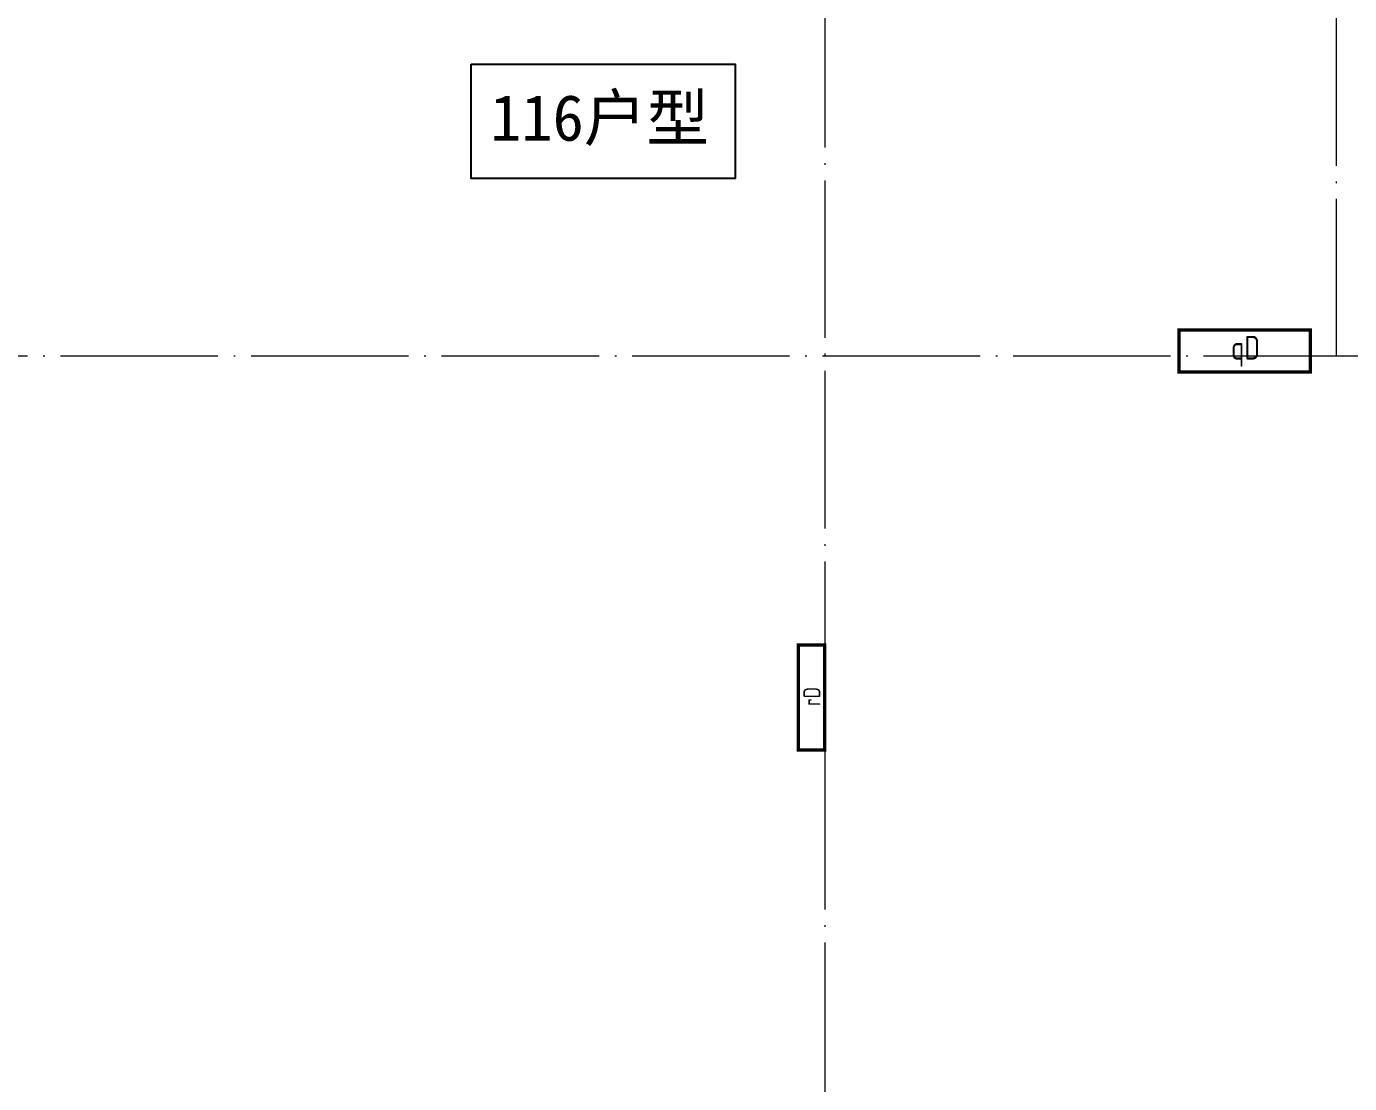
# Model space of a CAD drawing. Extents: x -518115 to 389031, y -231062 to 1628073.
# Drawn here: x 19575 to 24617, y 674686 to 678714 of the extents above; entities that cross this region are included whole.
import ezdxf

# ---------------------------------------------------------------- set-up
doc = ezdxf.new("R2010")
doc.units = 0
doc.header["$LTSCALE"] = 1000
doc.header["$MEASUREMENT"] = 0
doc.linetypes.add('DOTE', pattern=[2.42, 2, -0.2, 0.02, -0.2])
doc.layers.add('DOTE', color=19, linetype='DOTE', lineweight=9)
doc.layers.add('EQUIP-消防', color=3, linetype='Continuous', lineweight=20)
doc.layers.add('PUB_TEXT', color=4, linetype='Continuous')
doc.styles.add('房间名称', font='TSSDENG', dxfattribs={"width": 0.8, "bigfont": 'HZTXT'})
doc.styles.add('黑体', font='')
doc.styles.get('黑体').set_extended_font_data('SimHei')

# ---------------------------------------------------------------- blocks, each defined once
blk = doc.blocks.new('HFHFTHFD')
at = {"layer": 'DOTE', "linetype": 'DOTE', "ltscale": 0.3}
for p, q in [((429916.8, 604548.8), (429916.6, 593448.8)), ((431866.6, 600248.8), (431866.6, 602348.8)), ((472616.6, 600248.8), (418616.6, 600248.8))]:
    blk.add_line(p, q, dxfattribs=at)
blk = doc.blocks.new('GDGRDGDRGDFD')
at = {"layer": 'EQUIP-消防', "const_width": 12.8}
blk.add_lwpolyline([(136866.6, 335507.8), (136366.6, 335507.8), (136366.6, 335347.8), (136866.6, 335347.8)], close=True, dxfattribs=at)
at = {"layer": 'PUB_TEXT', "color": 7, "true_color": 0xffffff, "style": '房间名称', "width": 0.8}
blk.add_text('qD', height=90, dxfattribs=at).set_placement((136565, 335395.5))
blk = doc.blocks.new('FSFSFSFSEG')
at = {"layer": 'EQUIP-消防', "const_width": 12.8}
blk.add_lwpolyline([(136866.6, 335152.5), (136466.6, 335152.5), (136466.6, 335052.5), (136866.6, 335052.5)], close=True, dxfattribs=at)
at = {"layer": 'PUB_TEXT', "color": 7, "true_color": 0xffffff, "style": '房间名称', "width": 0.8}
blk.add_text('rD', height=64.8, dxfattribs=at).set_placement((136633.7, 335069))
blk = doc.blocks.new('GHFHFHTFHCSDCS')
blk.add_blockref('GDGRDGDRGDFD', (294900, 33215.9))
at = {"rotation": 89.99999999297357}
blk.add_blockref('FSFSFSFSEG', (764969.1, 230657.2), dxfattribs=at)

msp = doc.modelspace()

# ---------------------------------------------------------------- linework, layer by layer
at = {"color": 1}
msp.add_lwpolyline([(21269.5, 678570.8), (22275.5, 678570.8), (22275.5, 678134.8), (21269.5, 678134.8)], close=True, dxfattribs=at)

# ---------------------------------------------------------------- block references
for name, p in [('HFHFTHFD', (-407300, 77208.4)), ('GHFHFHTFHCSDCS', (-407300, 308833.4))]:
    msp.add_blockref(name, p)

# ---------------------------------------------------------------- texts
at = {"color": 1, "style": '黑体'}
msp.add_text('116户型', height=175, dxfattribs=at).set_placement((21341.6, 678278.6))

doc.saveas('drawing.dxf')
